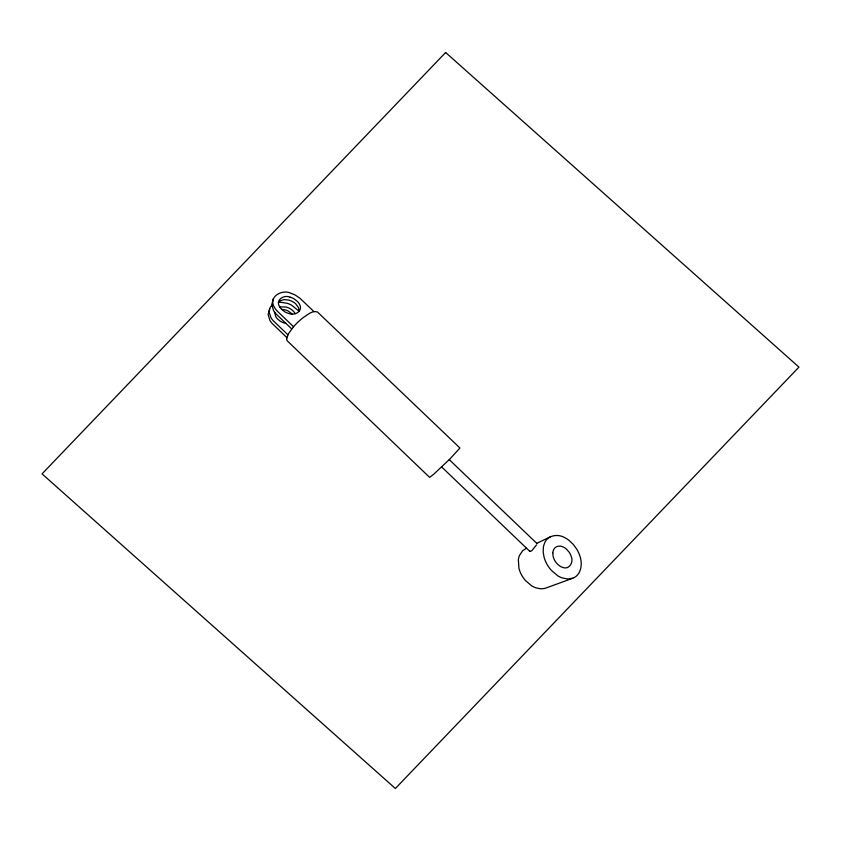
<?xml version="1.0" encoding="UTF-8"?>
<svg xmlns="http://www.w3.org/2000/svg" width="841" height="841" viewBox="0 0 841 841"><rect width="100%" height="100%" fill="white"/><g stroke="black" fill="none" stroke-linecap="round" stroke-linejoin="round"><path stroke-width="1.26" d="M290.082 297.178C284.363 294.497 275.385 299.617 279.37 306.303A10.87 10.229 24.2 0 0 281.84 309.572L284.689 311.727A16.357 15.401 24.2 0 0 288.778 313.451C294.445 316.121 303.464 311.149 299.564 304.421A10.796 10.166 24.2 0 0 297.567 301.562L294.192 298.902A16.326 15.369 24.2 0 0 290.082 297.178M274.671 312.274L275.648 316.374A11.154 10.502 24.2 0 0 277.94 319.338L280.085 321.041A15.779 14.854 24.2 0 0 283.732 322.828L285.929 323.396M299.133 311.464L298.597 307.848L295.727 303.811A13.603 12.815 24.2 0 0 293.908 302.371L291.396 301.004A16.736 15.758 24.2 0 0 288.673 300.069L284.184 299.585L280.484 300.626M271.822 305.42A9.367 8.82 24.2 0 0 269.688 308.594L269.204 312.463L270.949 317.625A15.958 15.022 24.2 0 0 273.346 320.82L287.895 334.781M313.966 311.622L299.974 298.282L295.475 295.212A24.673 23.233 24.2 0 0 291.343 293.477C282.208 288.505 267.375 297.178 274.702 307.764A16.463 15.495 24.2 0 0 277.162 311.023L293.551 326.728M269.698 308.594L268.111 314.439L269.887 320.4A15.821 14.896 24.2 0 0 272.274 323.585L286.813 337.546M273.399 298.608L271.759 304.621L273.598 310.676A16.305 15.348 24.2 0 0 276.037 313.914L291.722 328.936M536.526 544.852L532.069 550.424A5.361 5.046 24.2 0 1 531.049 551.097L531.039 551.086M526.55 548.216L522.703 550.655L519.528 555.386A18.986 17.871 24.2 0 0 518.34 559.707L518.96 568.421A30.213 28.447 24.2 0 0 525.373 580.469L531.68 585.862A20.268 19.08 24.2 0 0 536.169 587.901L540.658 588.784L544.695 588.49L572.753 578.24C581.919 574.739 582.771 562.587 579.407 554.661A34.407 32.389 24.2 0 0 576.831 549.289L573.362 544.484L568.968 540.29A23.285 21.929 24.2 0 0 564.973 537.788C557.982 533.436 547.06 535.191 544.358 543.717A19.385 18.25 24.2 0 0 543.37 547.281L543.181 552.201L544.116 557.383A33.146 31.201 24.2 0 0 551.086 570.082L557.783 575.822A21.729 20.457 24.2 0 0 562.492 578.009L568.053 579.018L572.753 578.24M536.747 543.328L550.561 536.716M279.675 306.86L286.14 307.049A16.421 15.453 24.2 0 1 289.052 308.132L290.397 308.857A12.899 12.152 24.2 0 1 295.18 313.725M278.476 302.466L279.286 302.382A18.134 17.072 24.2 0 1 281.052 302.276L287.254 303.328A24.767 23.317 24.2 0 1 291.375 305.031L299.154 311.223M281.577 309.309L285.635 309.993A16.2 15.254 24.2 0 1 288.337 311.117L292.184 313.998M449.262 459.659L537.063 543.633M441.693 466.986L529.504 551.055M530.471 551.254A1.608 1.514 24.2 0 1 529.557 551.212M278.487 302.287A6.854 6.455 24.2 0 1 280.484 300.636M552.821 552.936L553.052 556.017A16.252 15.306 24.2 0 0 558.046 564.658L560.232 566.308A10.681 10.06 24.2 0 0 563.081 567.528C569.578 569.893 573.846 561.704 571.176 556.364A17.083 16.084 24.2 0 0 569.262 552.358L566.34 549.015A11.627 10.944 24.2 0 0 563.081 546.944C559.812 545.22 555.081 546.061 553.62 549.751A9.65 9.083 24.2 0 0 552.863 552.442L552.821 552.936M286.634 338.702L287.044 340.637L429.625 477.383L433.399 474.503L449.84 459.07L459.943 448.001L317.478 312.011C312.442 310.056 307.343 314.986 303.317 317.53A75.049 70.655 24.2 0 0 293.078 327.286L288.484 333.688L286.634 338.702M445.635 52.499L42.05 473.872L395.365 788.501L798.95 367.128L445.635 52.499"/></g></svg>
